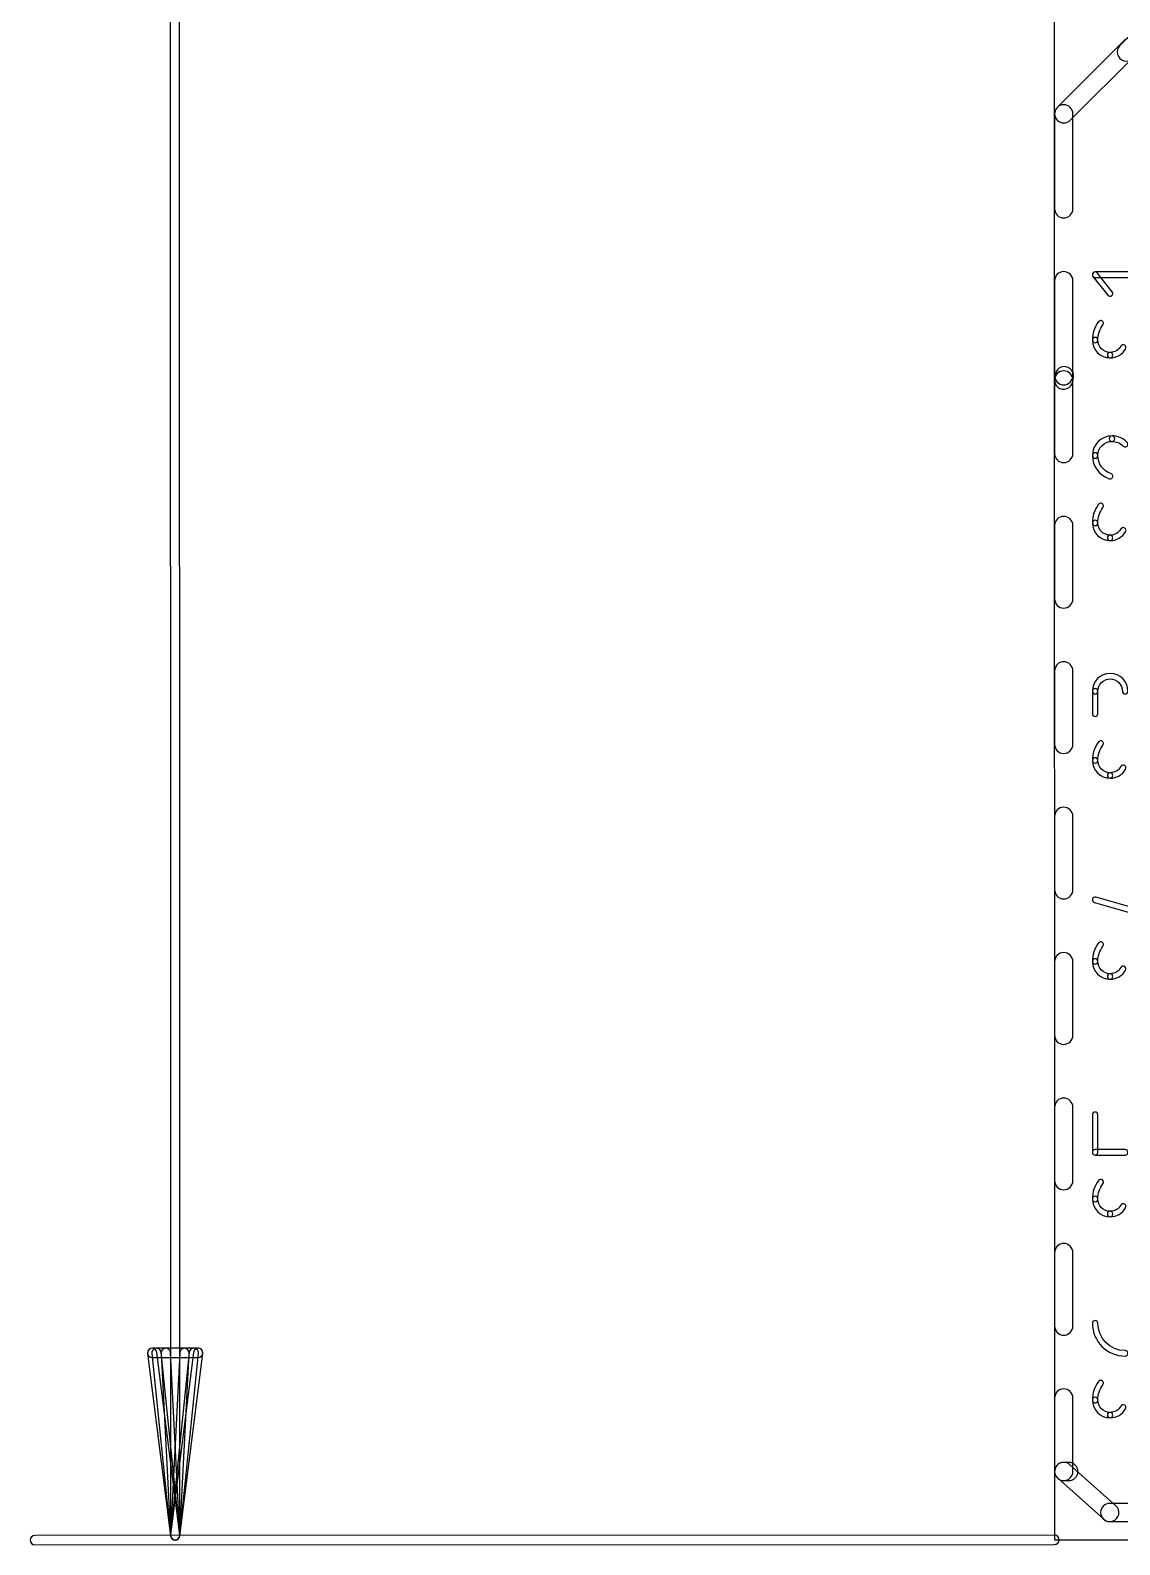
# Model space of a CAD drawing. Extents: x -14.3 to 31.1, y -8.3 to 72.5.
# Drawn here: x -14.24 to 0.91, y -0.07 to 20.98 of the extents above; entities that cross this region are included whole.
import ezdxf

# ---------------------------------------------------------------- set-up
doc = ezdxf.new("R2010")
doc.units = 0
doc.layers.add('20', color=30, linetype='CONTINUOUS')
doc.layers.add('21', color=7, linetype='CONTINUOUS')

msp = doc.modelspace()

# ---------------------------------------------------------------- linework, layer by layer
at = {"layer": '20'}
for p, q in [((-0.01, 54.018), (0, 0)), ((0, 0), (31.022, 0.01))]:
    msp.add_line(p, q, dxfattribs=at)
for points in [[(-12.3006, 53.9507), (-12.2906, 0.0627, 1), (-12.1607, 0.0627), (-12.1706, 53.9507, 1)], [(-11.9069, 2.6628), (-12.5454, 2.6627, 1), (-12.5453, 2.5327), (-11.9069, 2.5328, 1)], [(-12.6098, 2.5895), (-12.2901, 0.0546, 1), (-12.1612, 0.0709), (-12.4809, 2.6058, 1)], [(-12.5508, 2.591), (-12.2903, 0.0561, 1), (-12.161, 0.0694), (-12.4215, 2.6043, 1)], [(-12.421, 2.5944), (-12.2906, 0.0594, 1), (-12.1607, 0.0661), (-12.2912, 2.6011, 1)], [(-12.1607, 0.0594), (-12.0312, 2.5944, 1), (-12.161, 2.6011), (-12.2906, 0.0661, 1)], [(-12.1612, 0.0546), (-11.8424, 2.5897, 1), (-11.9714, 2.6059), (-12.2901, 0.0708, 1)], [(-12.161, 0.0561), (-11.9015, 2.5912, 1), (-12.0308, 2.6044), (-12.2903, 0.0694, 1)], [(0, 0.065), (-14.1756, 0.0624, 1), (-14.1756, -0.0676), (0, -0.065, 1)]]:
    msp.add_lwpolyline(points, format="xyb", close=True, dxfattribs=at)
at = {"layer": '21'}
for points in [[(1.0898, 20.5902), (1.7898, 21.2902, 1), (1.6102, 21.4698), (0.9102, 20.7698, 1)], [(0.9702, 20.8398), (0.0402, 19.9098, 1), (0.2198, 19.7302), (1.1498, 20.6602, 1)], [(0.003, 19.82), (0.003, 18.5, 1), (0.257, 18.5), (0.257, 19.82, 1)], [(0.003, 17.5), (0.003, 16.18, 1), (0.257, 16.18), (0.257, 17.5, 1)], [(0.8047, 17.3478), (0.5959, 17.6089, 1), (0.5363, 17.5613), (0.7452, 17.3002, 1)], [(0.5661, 17.547), (1.5059, 17.547, 1), (1.5059, 17.6232), (0.5661, 17.6232, 1)], [(0.6749, 16.8871, 1), (0.6139, 16.9329, 0.1623), (0.528, 16.6751, 1), (0.6042, 16.675, -0.1623)], [(0.6042, 16.6751, 1), (0.528, 16.6751, 0.4142), (0.7749, 16.4281, 1), (0.7749, 16.5043, -0.4142)], [(0.7749, 16.5043, 1), (0.7749, 16.4281, 0.2656), (0.9905, 16.5513, 1), (0.9249, 16.59, -0.2656)], [(0.2553, 16.0991), (0.2653, 16.1591, 1), (0.0147, 16.2009), (0.0047, 16.1409, 1)], [(0.257, 15.0988), (0.257, 16.12, 1), (0.003, 16.12), (0.003, 15.0988, 1)], [(0.8011, 15.268, 1), (0.8011, 15.3442, 0.4142), (0.528, 15.0712, 1), (0.6042, 15.0712, -0.4142)], [(0.9562, 15.2015, 1), (1.0114, 15.2541, 0.2053), (0.801, 15.3442, 1), (0.8011, 15.268, -0.2053)], [(0.6042, 15.0712, 1), (0.528, 15.0712, 0.3252), (0.7632, 14.7478, 1), (0.7867, 14.8203, -0.3252)], [(0.6749, 14.3471, 1), (0.6139, 14.3929, 0.1623), (0.528, 14.1351, 1), (0.6042, 14.135, -0.1623)], [(0.257, 13.0775), (0.257, 14.0988, 1), (0.003, 14.0988), (0.003, 13.0775, 1)], [(0.6042, 14.1351, 1), (0.528, 14.1351, 0.4142), (0.7749, 13.8881, 1), (0.7749, 13.9643, -0.4142)], [(0.7749, 13.9643, 1), (0.7749, 13.8881, 0.2656), (0.9905, 14.0113, 1), (0.9249, 14.05, -0.2656)], [(0.257, 11.0563), (0.257, 12.0775, 1), (0.003, 12.0775), (0.003, 11.0563, 1)], [(0.9457, 11.7953, 1), (1.0219, 11.7953, 1), (0.528, 11.7953, 1), (0.6042, 11.7953, -1)], [(0.6042, 11.482), (0.6042, 11.7953, 1), (0.528, 11.7953), (0.528, 11.482, 1)], [(0.6749, 11.0451, 1), (0.6139, 11.0909, 0.1623), (0.528, 10.8331, 1), (0.6042, 10.833, -0.1623)], [(0.6042, 10.8331, 1), (0.528, 10.8331, 0.4142), (0.7749, 10.5861, 1), (0.7749, 10.6623, -0.4142)], [(0.7749, 10.6623, 1), (0.7749, 10.5861, 0.2656), (0.9905, 10.7093, 1), (0.9249, 10.748, -0.2656)], [(0.257, 9.035), (0.257, 10.0563, 1), (0.003, 10.0563), (0.003, 9.035, 1)], [(0.5556, 8.8602), (1.2866, 8.6514, 1), (1.3075, 8.7246), (0.5766, 8.9335, 1)], [(0.6749, 8.2511, 1), (0.6139, 8.2969, 0.1623), (0.528, 8.0391, 1), (0.6042, 8.039, -0.1623)], [(0.257, 7.0137), (0.257, 8.035, 1), (0.003, 8.035), (0.003, 7.0137, 1)], [(0.6042, 8.039, 1), (0.528, 8.039, 0.4142), (0.7749, 7.7921, 1), (0.7749, 7.8683, -0.4142)], [(0.7749, 7.8683, 1), (0.7749, 7.7921, 0.2656), (0.9905, 7.9153, 1), (0.9249, 7.954, -0.2656)], [(0.257, 4.9925), (0.257, 6.0137, 1), (0.003, 6.0137), (0.003, 4.9925, 1)], [(0.6042, 5.386), (0.6042, 5.9081, 1), (0.528, 5.9081), (0.528, 5.386, 1)], [(0.9838, 5.4241), (0.5661, 5.4241, 1), (0.5661, 5.3479), (0.9838, 5.3479, 1)], [(0.6749, 4.9491, 1), (0.6139, 4.9949, 0.1623), (0.528, 4.7371, 1), (0.6042, 4.737, -0.1623)], [(0.6042, 4.737, 1), (0.528, 4.737, 0.4142), (0.7749, 4.4901, 1), (0.7749, 4.5663, -0.4142)], [(0.7749, 4.5663, 1), (0.7749, 4.4901, 0.2656), (0.9905, 4.6133, 1), (0.9249, 4.652, -0.2656)], [(0.257, 2.9712), (0.257, 3.9925, 1), (0.003, 3.9925), (0.003, 2.9712, 1)], [(0.6042, 3.0097, 1), (0.528, 3.0097, 0.4142), (0.9838, 2.5539, 1), (0.9838, 2.6301, -0.4142)], [(0.6749, 2.1551, 1), (0.6139, 2.2009, 0.1623), (0.528, 1.9431, 1), (0.6042, 1.943, -0.1623)], [(0.257, 0.95), (0.257, 1.9713, 1), (0.003, 1.9713), (0.003, 0.95, 1)], [(0.6042, 1.9431, 1), (0.528, 1.9431, 0.4142), (0.7749, 1.6961, 1), (0.7749, 1.7723, -0.4142)], [(0.7749, 1.7723, 1), (0.7749, 1.6961, 0.2656), (0.9905, 1.8193, 1), (0.9249, 1.858, -0.2656)], [(0.8545, 0.4748), (0.2145, 1.0448, 1), (0.0455, 0.8552), (0.6855, 0.2852, 1)], [(0.13, 0.823), (0.2, 0.823, 1), (0.2, 1.077), (0.13, 1.077, 1)], [(2.18, 0.507), (0.77, 0.507, 1), (0.77, 0.253), (2.18, 0.253, 1)]]:
    msp.add_lwpolyline(points, format="xyb", close=True, dxfattribs=at)

doc.saveas('drawing.dxf')
